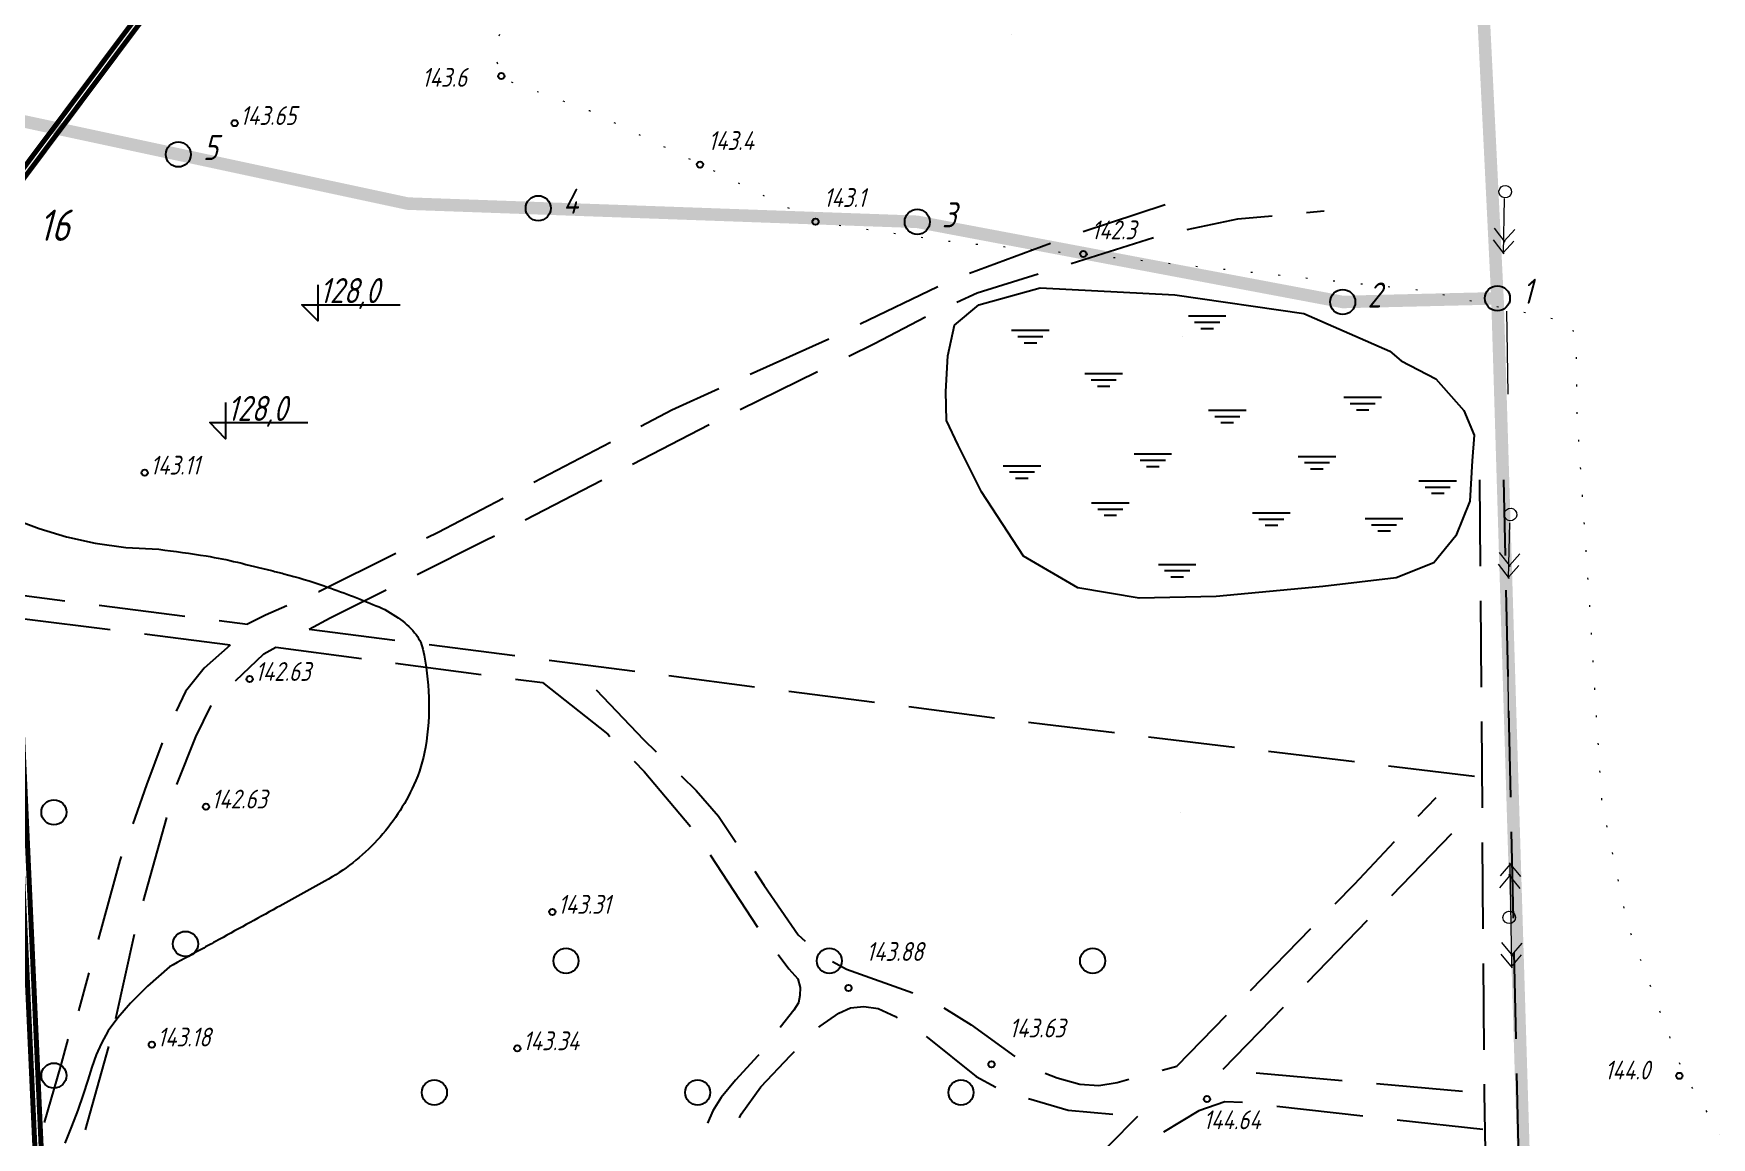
# Model space of a CAD drawing. Header units: millimetres. Extents: x 0 to 841, y 0 to 594.
# Drawn here: x 457.8 to 555, y 121.8 to 185.7 of the extents above; entities that cross this region are included whole.
import ezdxf
from ezdxf.lldxf.tags import DXFTag

# ---------------------------------------------------------------- set-up
doc = ezdxf.new("R2010")
doc.units = ezdxf.units.MM
doc.linetypes.add('AHIDDEN4', pattern=[7, 5, -2])
doc.linetypes.add('KONTUR', pattern=[1.5, 0, -1.5])
for name, color, linetype in [('00_доповнення_топоплан', 7, 'Continuous'), ('01_Земельний_відвід_існуючий', 7, 'Continuous'), ('0_завод', 7, 'Continuous'), ('0_Лицензия', 6, 'Continuous'), ('CONT-MNR', 7, 'Continuous'), ('ПИКЕТЫ', 7, 'Continuous'), ('Проектні відмітки', 7, 'Continuous'), ('СІТУАЦІЯ', 7, 'Continuous')]:
    doc.layers.add(name, color=color, linetype=linetype)
doc.styles.add('Такие дела', font='GOST_A.TTF', dxfattribs={"oblique": 15})
tags = doc.linetypes.add('New Line1', pattern=[1.5, 1, -0.5]).pattern_tags.tags
tags[6:7] = [DXFTag(74, 4), DXFTag(75, 0), DXFTag(340, '0'), DXFTag(46, 1.0), DXFTag(50, 0.0), DXFTag(44, 0.0), DXFTag(45, 0.0)]
tags[4:5] = [DXFTag(74, 4), DXFTag(75, 0), DXFTag(340, '0'), DXFTag(46, 1.0), DXFTag(50, 0.0), DXFTag(44, 0.0), DXFTag(45, 0.0)]
tags = doc.linetypes.add('New Line71', pattern=[0.4, 0.1, -0.3]).pattern_tags.tags
tags[6:7] = [DXFTag(74, 4), DXFTag(75, 0), DXFTag(340, '0'), DXFTag(46, 1.0), DXFTag(50, 0.0), DXFTag(44, 0.0), DXFTag(45, 0.0)]
tags[4:5] = [DXFTag(74, 4), DXFTag(75, 0), DXFTag(340, '0'), DXFTag(46, 1.0), DXFTag(50, 0.0), DXFTag(44, 0.0), DXFTag(45, 0.0)]
tags = doc.linetypes.add('New Line8', pattern=[0.5, 0.2, -0.3]).pattern_tags.tags
tags[6:7] = [DXFTag(74, 4), DXFTag(75, 0), DXFTag(340, '0'), DXFTag(46, 1.0), DXFTag(50, 0.0), DXFTag(44, 0.0), DXFTag(45, 0.0)]
tags[4:5] = [DXFTag(74, 4), DXFTag(75, 0), DXFTag(340, '0'), DXFTag(46, 1.0), DXFTag(50, 0.0), DXFTag(44, 0.0), DXFTag(45, 0.0)]

# ---------------------------------------------------------------- blocks, each defined once
blk = doc.blocks.new('372')
blk.add_circle((0, 0), 1)
blk = doc.blocks.new('368')
at = {"color": 0, "linetype": 'Continuous'}
blk.add_blockref('372', (0, 0), dxfattribs=at)

msp = doc.modelspace()

# ---------------------------------------------------------------- linework, layer by layer
at = {"color": 6, "linetype": 'Continuous', "lineweight": 60, "flags": 128}
msp.add_lwpolyline([(645.874, 345.863, 0.29, 0.29, 0), (510.845, 265.144, 0.29, 0.29, 0), (493.97, 226.424, 0.29, 0.29, 0), (455.791, 175.397, 0.29, 0.29, 0), (461.043, 59.052, 0.29, 0.29, 0), (282.326, 115.038, 0.29, 0.29, 0), (102.396, 133.602, 0.29, 0.29, 0), (121.768, 353.598, 0.29, 0.29, 0), (123.318, 410.282, 0, 0, 0), (236.516, 413.051, 0.29, 0.29, 0), (361.915, 455.101, 0.29, 0.29, 0), (432.038, 462.934, 0.29, 0.29, 0), (574.547, 459.988, 0.29, 0.29, 0), (617.739, 481.753, 0.29, 0.29, 0), (645.875, 481.61, 0.29, 0.29, 0)], format="xyseb", dxfattribs=at)
at = {"color": 1, "linetype": 'Continuous', "lineweight": 211, "const_width": 0.29, "flags": 128}
msp.add_lwpolyline([(123.671, 409.928), (236.58, 412.69), (361.994, 454.744), (432.055, 462.57), (573.75, 459.654), (632.504, 337.889), (510.559, 265.396), (493.655, 226.608), (455.422, 175.511), (460.657, 59.554), (282.399, 115.395), (102.789, 133.927), (122.13, 353.577)], close=True, dxfattribs=at)
at = {"layer": '00_доповнення_топоплан', "color": 3}
for p, q in [((524.668, 169.36), (526.846, 169.36)), ((514.433, 168.521), (516.611, 168.521)), ((514.796, 168.158), (516.248, 168.158)), ((525.031, 168.997), (526.483, 168.997)), ((525.394, 168.634), (526.12, 168.634)), ((515.159, 167.795), (515.885, 167.795)), ((518.67, 166.019), (520.848, 166.019)), ((519.033, 165.656), (520.485, 165.656)), ((519.396, 165.293), (520.122, 165.293)), ((533.674, 164.642), (535.852, 164.642)), ((534.037, 164.279), (535.489, 164.279)), ((525.829, 163.899), (528.007, 163.899)), ((526.192, 163.536), (527.644, 163.536)), ((534.4, 163.916), (535.126, 163.916)), ((526.555, 163.173), (527.281, 163.173)), ((521.521, 161.359), (523.699, 161.359)), ((513.938, 160.68), (516.116, 160.68)), ((514.301, 160.317), (515.753, 160.317)), ((521.884, 160.996), (523.336, 160.996)), ((522.247, 160.633), (522.973, 160.633)), ((531.02, 161.222), (533.198, 161.222)), ((531.383, 160.859), (532.835, 160.859)), ((531.746, 160.496), (532.472, 160.496)), ((514.664, 159.954), (515.39, 159.954)), ((538.021, 159.809), (540.199, 159.809)), ((538.384, 159.446), (539.836, 159.446)), ((519.058, 158.534), (521.236, 158.534)), ((538.747, 159.083), (539.473, 159.083)), ((519.421, 158.171), (520.873, 158.171)), ((519.784, 157.808), (520.51, 157.808)), ((528.389, 157.957), (530.567, 157.957)), ((528.752, 157.594), (530.204, 157.594)), ((534.913, 157.627), (537.091, 157.627)), ((529.115, 157.231), (529.841, 157.231)), ((535.276, 157.264), (536.728, 157.264)), ((535.639, 156.901), (536.365, 156.901)), ((522.93, 154.969), (525.108, 154.969)), ((523.293, 154.606), (524.745, 154.606)), ((523.656, 154.243), (524.382, 154.243))]:
    msp.add_line(p, q, dxfattribs=at)
at = {"layer": '00_доповнення_топоплан', "linetype": 'KONTUR', "lineweight": 15, "flags": 128}
msp.add_lwpolyline([(635.303, 131.408), (635.479, 133.393), (636.172, 133.96), (637.278, 133.943), (660.37, 131.665), (683.46, 129.332), (695.595, 128.153), (698.29, 128.129), (699.59, 128.971), (702.7, 131.653), (705.107, 134.419), (706.816, 138.387), (708.259, 142.764), (709.439, 148.282), (709.943, 151.782), (710.064, 154.115), (709.63, 157.915), (708.668, 161.45), (706.329, 165.192), (702.984, 169.617), (701.558, 171.265), (697.322, 174.897), (694.001, 177.254), (693.039, 177.783), (688.461, 179.229), (684.057, 180.071), (673.318, 182.985), (664.766, 185.828), (660.242, 186.694), (654.412, 188.405), (649.238, 189.007), (639.364, 189.995), (632.043, 191.077), (624.414, 191.678), (621.13, 191.798), (608.64, 193.001), (603.129, 193.313), (597.634, 193.172), (594.306, 193.195), (583.444, 192.738), (581.783, 193.123), (579.208, 193.845), (576.272, 194.253), (573.914, 194.374), (572.422, 194.133), (571.483, 193.869), (570.52, 193.965), (566.015, 194.64), (556.933, 196.301), (553.179, 196.518), (547.643, 196.975), (545.333, 196.734), (537.042, 196.758), (526.304, 198.009), (521.322, 199.38), (520.071, 199.525), (518.747, 198.611), (517.159, 195.965), (515.179, 194.009), (513.879, 193.312), (510.197, 192.254), (502.929, 191.508), (497.764, 191.191), (491.81, 190.695), (488.184, 190.733), (487.02, 190.428), (486.447, 190.066), (485.283, 187.758), (484.654, 185.164), (484.615, 184.134), (484.832, 183.138), (489.981, 181.242), (496.408, 178.147), (503.183, 174.781), (511.275, 173.62), (518.656, 172.922), (538.285, 170.833), (546.748, 168.988), (547.117, 168.026), (547.158, 163.626), (547.813, 153.766), (548.599, 141.121), (550.105, 134.051), (553.318, 125.492), (556.757, 119.863), (559.811, 117.285), (562.53, 115.943), (567.737, 115.157), (573.403, 114.863), (580.608, 114.273), (583.934, 113.742), (589.268, 110.479), (596.432, 105.738), (602.111, 100.706), (611.595, 99.364), (624.269, 97.985), (626.66, 98.261), (628.04, 99.088), (629.236, 101.386), (629.765, 105.614), (630.12, 110.607), (630.325, 111.181), (631.256, 112.288), (633.856, 114.967), (635.217, 116.902), (635.189, 123.434)], close=True, dxfattribs=at)
at = {"layer": '00_доповнення_топоплан', "color": 7, "linetype": 'AHIDDEN4', "flags": 128}
for points in [[(523.325, 175.783), (517.659, 173.911), (511.028, 171.456), (504.127, 168.143), (494.755, 163.896), (481.221, 156.808), (474.322, 153.384), (471.223, 152.018), (470.191, 151.505)], [(392.159, 161.43), (420.055, 157.959), (452.556, 153.769), (470.191, 151.505)], [(469.182, 150.287), (453.678, 152.257), (417.842, 156.864), (388.941, 160.531)], [(541.533, 159.859), (541.791, 124.357), (542.674, 76.683), (543.245, 22.509)], [(545.951, 22.509), (545.192, 61.261), (544.488, 88.935), (542.934, 159.867)], [(473.765, 151.224), (516.361, 145.707), (541.741, 142.644)], [(469.182, 150.287), (469.182, 150.287), (467.681, 148.959), (466.602, 147.612), (465.58, 145.508), (464.329, 142.199), (462.788, 137.812), (460.394, 129.121)], [(487.262, 148.117), (491.046, 145.141), (493.161, 142.975), (496.192, 139.356), (499.769, 133.877), (501.54, 131.552), (502.043, 130.963), (502.188, 130.47), (502.178, 129.997), (502.091, 129.575), (501.821, 129.15), (499.743, 126.504), (498.438, 125.103), (497.61, 124.092), (497.122, 123.325), (496.805, 122.558), (496.355, 121.291), (496.147, 120.016), (496.147, 119.042), (496.378, 117.69), (497.28, 114.597), (499.475, 111.262), (503.623, 104.924), (481.099, 82.628)], [(539.903, 139.358), (526.638, 125.694), (541.791, 124.357)], [(521.727, 122.995), (505.274, 106.464), (504.331, 107.608), (500.617, 112.81), (498.874, 116.359), (498.149, 118.45), (497.851, 120.299), (498.106, 121.51), (498.765, 123.125), (499.915, 124.705), (501.637, 126.533), (503.339, 128.233), (504.436, 128.982), (505.096, 129.296), (505.872, 129.359), (506.7, 129.254), (507.706, 128.783), (509.551, 127.589), (512.387, 125.305), (513.677, 124.602), (515.103, 124.116), (517.701, 123.362), (521.727, 122.995)], [(419.285, 67.293), (424.999, 65.827), (431.924, 64.309), (442.675, 61.821), (449.386, 59.802), (455.582, 58.649), (456.857, 59.013), (462.871, 64.779), (470.348, 71.985), (469.124, 73.896), (468.13, 76.57), (468.512, 80.543), (468.818, 84.101), (468.206, 88.15), (466.065, 93.117), (462.318, 98.542), (458.724, 103.891), (456.812, 108.17), (456.39, 111.007), (456.975, 116.06), (458.253, 122.017), (459.371, 125.9), (460.116, 128.666)], [(462.132, 127.043), (459.585, 117.871), (458.701, 114.582), (458.523, 109.553), (460.24, 104.641), (463.912, 99.552), (466.469, 95.615), (468.719, 91.532), (469.963, 87.744), (470.792, 84.194), (470.676, 81.326), (470.38, 77.953), (470.794, 76), (472.156, 74.757), (473.045, 74.757), (481.099, 82.628)], [(541.718, 122.232), (527.825, 123.796), (526.773, 123.835), (525.266, 123.316), (522.811, 121.836), (512.914, 111.62), (505.821, 104.434), (505.69, 103.877), (505.969, 103.107), (507.214, 101.028), (509.081, 99.309), (512.129, 96.984), (514.099, 95.222), (517.26, 93.7), (523.207, 91.653), (525.376, 90.424), (527.504, 88.758), (529.264, 86.976), (532.776, 83.794), (538.214, 78.771), (541.837, 76.574)]]:
    msp.add_lwpolyline(points, dxfattribs=at)
at = {"layer": '00_доповнення_топоплан', "color": 7, "linetype": 'AHIDDEN4', "elevation": 51.909, "flags": 128}
for points in [[(473.765, 151.224), (474.972, 151.875), (483.967, 156.363), (497.139, 163.177), (506.497, 167.752), (509.827, 169.506), (512.43, 170.686), (523.183, 174.054), (527.537, 174.967), (532.535, 175.445)], [(462.552, 128.678), (463.696, 133.813), (465.953, 141.864), (467.193, 144.979), (468.162, 146.945), (469.009, 147.762), (471.128, 149.788), (471.823, 150.166)], [(471.823, 150.166), (487.262, 148.117)], [(490.374, 147.7), (493.124, 144.826), (496.166, 141.87), (497.465, 140.378), (500.104, 136.378), (502.076, 133.515), (503.331, 132.369), (504.867, 131.525), (509.561, 129.861), (512.099, 128.296), (515.366, 125.918), (517.075, 125.226), (518.373, 124.858), (519.477, 124.793), (520.537, 124.966), (523.999, 125.918), (534.287, 136.457), (539.013, 141.471)]]:
    msp.add_lwpolyline(points, dxfattribs=at)
at = {"layer": '00_доповнення_топоплан', "linetype": 'New Line8', "lineweight": 15, "flags": 128}
msp.add_lwpolyline([(536.986, 166.753), (539.006, 165.717), (540.627, 163.884), (541.214, 162.442), (541.108, 160.955), (540.975, 158.618), (540.151, 156.626), (538.875, 155.059), (536.696, 154.182), (532.444, 153.677), (526.274, 153.113), (521.809, 153.006), (518.275, 153.617), (515.112, 155.45), (512.694, 159.168), (511.332, 161.864), (510.668, 163.298), (510.615, 164.971), (510.748, 167.043), (511.126, 168.823), (512.54, 170.001), (516.09, 170.983), (523.887, 170.566), (531.346, 169.491), (536.337, 167.304), (536.986, 166.753)], dxfattribs=at)
at = {"layer": '00_доповнення_топоплан', "color": 30, "linetype": 'Continuous'}
msp.add_lwpolyline([(465.044, 155.84, -0.012145), (467.801, 155.453, -0.018387), (469.604, 155.087, -0.001005), (471.567, 154.608, -0.002755), (472.282, 154.428, -0.020207), (474.625, 153.722, -0.015344), (477.638, 152.575, -0.054677), (478.914, 151.872, -0.062277), (479.863, 151.011, -0.123789), (480.339, 150.056, -0.046338), (480.686, 147.264, -0.050149), (480.486, 144.368, -0.064255), (479.821, 142.199, -0.080149), (477.696, 138.997, -0.080133), (474.671, 136.624, -0.000273), (471.89, 135.088, -0.000213), (468.327, 133.124, -0.000282), (467.421, 132.626, -0.000146), (465.67, 131.666)], format="xyb", dxfattribs=at)
at = {"layer": '00_доповнення_топоплан', "color": 7, "linetype": 'Continuous'}
for centre in [(470.304, 148.323), (487.841, 134.839), (504.988, 130.441, 51.909), (485.808, 126.935), (513.269, 126.014), (525.741, 124.004)]:
    msp.add_circle(centre, 0.181, dxfattribs=at)
at = {"layer": '01_Земельний_відвід_існуючий', "color": 2, "linetype": 'Continuous', "lineweight": 50, "const_width": 0.726}
msp.add_lwpolyline([(500.925, 470.682), (528.009, 466.547), (542.565, 170.375), (533.606, 170.161), (508.966, 174.804), (479.458, 175.86), (446.225, 182.979), (434.787, 183.73), (339.851, 141.796), (337.753, 146.468), (291.199, 152.055), (219.604, 157.195), (213.219, 160.807), (174.857, 165.754), (197.918, 403.363), (208.638, 396.375), (271.255, 425.27), (391.263, 474.094)], close=True, dxfattribs=at)
msp.add_lwpolyline([(634.016, 95.913), (544.554, 105.028), (542.565, 170.375), (528.009, 466.547), (568.226, 467.131)], dxfattribs=at)
at = {"layer": '01_Земельний_відвід_існуючий', "color": 7, "linetype": 'Continuous', "lineweight": -3}
for centre in [(466.179, 178.705), (487.019, 175.59), (508.966, 174.804), (542.565, 170.375), (533.606, 170.161)]:
    msp.add_circle(centre, 0.726, dxfattribs=at)
at = {"layer": '0_завод', "linetype": 'New Line71', "flags": 128}
msp.add_lwpolyline([(536.986, 166.753), (539.006, 165.717), (540.627, 163.884), (541.214, 162.442), (541.108, 160.955), (540.975, 158.618), (540.151, 156.626), (538.875, 155.059), (536.696, 154.182), (532.444, 153.677), (526.274, 153.113), (521.809, 153.006), (518.275, 153.617), (515.112, 155.45), (512.694, 159.168), (511.332, 161.864), (510.668, 163.298), (510.615, 164.971), (510.748, 167.043), (511.126, 168.823), (512.54, 170.001), (516.09, 170.983), (523.887, 170.566), (531.346, 169.491), (536.337, 167.304), (536.986, 166.753)], dxfattribs=at)
at = {"layer": '0_завод', "lineweight": 15}
for centre in [(543.015, 176.551), (543.322, 157.856)]:
    msp.add_ellipse(centre, major_axis=(0.031, 0.362), ratio=1, dxfattribs=at)
at = {"layer": '0_завод', "color": 36, "lineweight": 5}
for points in [[(514.405, 185.654), (514.405, 185.654), (514.405, 185.654), (514.405, 185.654)], [(524.346, 168.156), (524.346, 168.156), (524.346, 168.156), (524.346, 168.156)], [(524.346, 168.156), (524.346, 168.156), (524.346, 168.156), (524.346, 168.156)], [(524.228, 140.582), (524.228, 140.582), (524.228, 140.582), (524.228, 140.582)]]:
    msp.add_open_spline(points, degree=3, dxfattribs=at)
at = {"layer": '0_завод', "lineweight": 15}
for points in [[(542.962, 176.152), (542.962, 176.152), (542.893, 172.958), (542.893, 172.958)], [(542.368, 174.444), (542.368, 174.444), (542.996, 173.62), (542.996, 173.62)], [(542.954, 173.692), (542.954, 173.692), (543.566, 174.359), (543.566, 174.359)], [(542.315, 173.766), (542.315, 173.766), (542.942, 172.941), (542.942, 172.941)], [(542.9, 173.013), (542.9, 173.013), (543.512, 173.68), (543.512, 173.68)], [(543.087, 169.623), (543.087, 169.623), (543.163, 164.816), (543.163, 164.816)], [(543.261, 157.369), (543.261, 157.369), (543.192, 154.175), (543.192, 154.175)], [(542.668, 155.661), (542.668, 155.661), (543.295, 154.836), (543.295, 154.836)], [(543.253, 154.909), (543.253, 154.909), (543.865, 155.576), (543.865, 155.576)], [(542.614, 154.983), (542.614, 154.983), (543.241, 154.158), (543.241, 154.158)], [(543.2, 154.23), (543.2, 154.23), (543.811, 154.897), (543.811, 154.897)], [(543.128, 150.601), (543.128, 150.601), (543.204, 145.794), (543.204, 145.794)], [(543.299, 137.614), (543.299, 137.614), (542.714, 136.923), (542.714, 136.923)], [(543.888, 136.205), (543.888, 136.205), (543.228, 137.004), (543.228, 137.004)], [(543.914, 136.885), (543.914, 136.885), (543.255, 137.684), (543.255, 137.684)], [(543.29, 137.599), (543.29, 137.599), (543.384, 131.696), (543.384, 131.696)], [(543.272, 136.934), (543.272, 136.934), (542.688, 136.242), (542.688, 136.242)], [(543.264, 134.162), (543.064, 134.153), (542.894, 134.309), (542.885, 134.509)], [(543.61, 134.541), (543.619, 134.341), (543.464, 134.171), (543.264, 134.162)], [(542.764, 132.393), (542.764, 132.393), (543.423, 131.594), (543.423, 131.594)], [(542.79, 133.073), (542.79, 133.073), (543.45, 132.274), (543.45, 132.274)], [(543.379, 131.664), (543.379, 131.664), (543.964, 132.356), (543.964, 132.356)], [(543.405, 132.344), (543.405, 132.344), (543.99, 133.036), (543.99, 133.036)]]:
    msp.add_open_spline(points, degree=3, dxfattribs=at)
for points, knots in [([(542.885, 134.509), (542.885, 134.509), (542.876, 134.709), (543.031, 134.879), (543.232, 134.888)], [0.5, 0.5, 0.5, 0.5, 0.5, 0.75, 0.75, 0.75, 0.75]), ([(543.232, 134.888), (543.232, 134.888), (543.432, 134.897), (543.601, 134.741), (543.61, 134.541)], [0.75, 0.75, 0.75, 0.75, 0.75, 1, 1, 1, 1])]:
    msp.add_open_spline(points, degree=3, knots=knots, dxfattribs=at)
at = {"layer": 'CONT-MNR', "color": 30, "linetype": 'Continuous', "flags": 128}
msp.add_lwpolyline([(456.57, 157.616), (458.114, 157.05), (459.702, 156.568), (461.364, 156.191), (463.135, 155.941), (465.044, 155.84)], dxfattribs=at)
at = {"layer": 'CONT-MNR', "color": 30, "linetype": 'Continuous'}
msp.add_lwpolyline([(465.67, 131.666), (464.395, 130.534), (463.41, 129.56), (462.668, 128.711), (462.121, 127.951), (461.722, 127.244), (461.423, 126.557), (461.177, 125.853), (460.938, 125.098), (460.664, 124.265), (460.351, 123.367), (459.998, 122.423), (459.609, 121.454)], dxfattribs=at)
at = {"layer": 'ПИКЕТЫ', "color": 7, "linetype": 'Continuous'}
for centre in [(484.879, 183.243), (469.437, 180.518), (496.392, 178.115), (503.076, 174.814), (518.58, 172.942), (464.232, 160.271), (467.777, 140.936), (464.645, 127.156), (553.095, 125.348)]:
    msp.add_circle(centre, 0.181, dxfattribs=at)
at = {"layer": 'Проектні відмітки', "color": 0, "linetype": 'Continuous'}
for points in [[(474.253, 171.156), (474.253, 169.066), (473.337, 169.997), (479.017, 169.997)], [(468.913, 164.333), (468.913, 162.244), (467.996, 163.175), (473.677, 163.175)]]:
    msp.add_lwpolyline(points, dxfattribs=at)
at = {"layer": 'СІТУАЦІЯ', "color": 7, "linetype": 'AHIDDEN4', "flags": 128}
for points in [[(523.325, 175.783), (517.659, 173.911), (511.028, 171.456), (504.127, 168.143), (494.755, 163.896), (481.221, 156.808), (474.322, 153.384), (471.223, 152.018), (470.191, 151.505)], [(541.533, 159.859), (541.791, 124.357), (542.674, 76.683), (543.245, 22.509)], [(545.951, 22.509), (545.192, 61.261), (544.488, 88.935), (542.934, 159.867)], [(473.765, 151.224), (516.361, 145.707), (541.741, 142.644)], [(487.262, 148.117), (491.046, 145.141), (493.161, 142.975), (496.192, 139.356), (499.769, 133.877), (501.54, 131.552), (502.043, 130.963), (502.188, 130.47), (502.178, 129.997), (502.091, 129.575), (501.821, 129.15), (499.743, 126.504), (498.438, 125.103), (497.61, 124.092), (497.122, 123.325), (496.805, 122.558), (496.355, 121.291), (496.147, 120.016), (496.147, 119.042), (496.378, 117.69), (497.28, 114.597), (499.475, 111.262), (503.623, 104.924), (481.099, 82.628)], [(521.727, 122.995), (505.274, 106.464), (504.331, 107.608), (500.617, 112.81), (498.874, 116.359), (498.149, 118.45), (497.851, 120.299), (498.106, 121.51), (498.765, 123.125), (499.915, 124.705), (501.637, 126.533), (503.339, 128.233), (504.436, 128.982), (505.096, 129.296), (505.872, 129.359), (506.7, 129.254), (507.706, 128.783), (509.551, 127.589), (512.387, 125.305), (513.677, 124.602), (515.103, 124.116), (517.701, 123.362), (521.727, 122.995)], [(419.285, 67.293), (424.999, 65.827), (431.924, 64.309), (442.675, 61.821), (449.386, 59.802), (455.582, 58.649), (456.857, 59.013), (462.871, 64.779), (470.348, 71.985), (469.124, 73.896), (468.13, 76.57), (468.512, 80.543), (468.818, 84.101), (468.206, 88.15), (466.065, 93.117), (462.318, 98.542), (458.724, 103.891), (456.812, 108.17), (456.39, 111.007), (456.975, 116.06), (458.253, 122.017), (459.371, 125.9), (460.116, 128.666)], [(462.132, 127.043), (459.585, 117.871), (458.701, 114.582), (458.523, 109.553), (460.24, 104.641), (463.912, 99.552), (466.469, 95.615), (468.719, 91.532), (469.963, 87.744), (470.792, 84.194), (470.676, 81.326), (470.38, 77.953), (470.794, 76), (472.156, 74.757), (473.045, 74.757), (481.099, 82.628)], [(541.718, 122.232), (527.825, 123.796), (526.773, 123.835), (525.266, 123.316), (522.811, 121.836), (512.914, 111.62), (505.821, 104.434), (505.69, 103.877), (505.969, 103.107), (507.214, 101.028), (509.081, 99.309), (512.129, 96.984), (514.099, 95.222), (517.26, 93.7), (523.207, 91.653), (525.376, 90.424), (527.504, 88.758), (529.264, 86.976), (532.776, 83.794), (538.214, 78.771), (541.837, 76.574)]]:
    msp.add_lwpolyline(points, dxfattribs=at)
at = {"layer": 'СІТУАЦІЯ', "color": 7, "linetype": 'AHIDDEN4', "elevation": 51.909, "flags": 128}
for points in [[(473.765, 151.224), (474.972, 151.875), (483.967, 156.363), (497.139, 163.177), (506.497, 167.752), (509.827, 169.506), (512.43, 170.686), (523.183, 174.054), (527.537, 174.967), (532.535, 175.445)], [(490.374, 147.7), (493.124, 144.826), (496.166, 141.87), (497.465, 140.378), (500.104, 136.378), (502.076, 133.515), (503.331, 132.369), (504.867, 131.525), (509.561, 129.861), (512.099, 128.296), (515.366, 125.918), (517.075, 125.226), (518.373, 124.858), (519.477, 124.793), (520.537, 124.966), (523.999, 125.918), (534.287, 136.457), (539.013, 141.471)]]:
    msp.add_lwpolyline(points, dxfattribs=at)

# ---------------------------------------------------------------- block references
at = {"layer": '00_доповнення_топоплан', "color": 0, "linetype": 'Continuous', "xscale": 0.7260000000000001, "yscale": 0.7260000000000001, "zscale": 0.7260000000000001}
for p in [(458.973, 140.61), (466.596, 132.987), (488.63, 132.008), (503.876, 132.008), (519.122, 132.008), (458.973, 125.364), (481.007, 124.385), (496.253, 124.385), (511.499, 124.385)]:
    msp.add_blockref('368', p, dxfattribs=at)

# ---------------------------------------------------------------- texts
at = {"layer": '00_доповнення_топоплан', "color": 7, "linetype": 'Continuous', "style": 'Такие дела', "oblique": 15}
for s, p in [('143.6', (480.281, 182.623)), ('143.4', (496.87, 178.964)), ('143.1', (503.553, 175.663)), ('142.3', (519.057, 173.791)), ('142.63', (470.629, 148.219)), ('143.31', (488.166, 134.734)), ('143.88', (506.016, 132.003, 51.909)), ('143.63', (514.296, 127.576)), ('143.34', (486.133, 126.83)), ('144.0', (548.778, 125.138)), ('144.64', (525.536, 122.256))]:
    msp.add_text(s, height=1.089, dxfattribs=at).set_placement(p)
at = {"layer": '01_Земельний_відвід_існуючий', "color": 7, "linetype": 'Continuous', "lineweight": -3, "char_height": 1.452, "attachment_point": 1, "style": 'Такие дела'}
for s, insert in [('5', (467.613, 179.835)), ('4', (488.453, 176.72)), ('3', (510.4, 175.935)), ('2', (535.041, 171.292)), ('1', (544, 171.506))]:
    msp.add_mtext_dynamic_manual_height_columns(s, width=5.04905, gutter_width=15, heights=[0], dxfattribs=dict(at, insert=insert))
at = {"layer": '0_Лицензия', "color": 6, "linetype": 'New Line1', "lineweight": 25, "insert": (458.096, 175.514), "char_height": 1.815, "attachment_point": 1, "style": 'Такие дела'}
msp.add_mtext_dynamic_manual_height_columns('16', width=7.23436, gutter_width=15, heights=[6.423], dxfattribs=at)
at = {"layer": 'ПИКЕТЫ', "color": 7, "linetype": 'Continuous', "style": 'Такие дела', "oblique": 15}
for s, p in [('143.65', (469.761, 180.413)), ('143.11', (464.557, 160.166)), ('142.63', (468.102, 140.831)), ('143.18', (464.97, 127.051))]:
    msp.add_text(s, height=1.089, dxfattribs=at).set_placement(p)
at = {"layer": 'Проектні відмітки', "color": 0, "linetype": 'Continuous', "style": 'Такие дела', "oblique": 15}
for p in [(474.36, 170.094), (469.019, 163.272)]:
    msp.add_text('128,0', height=1.452, dxfattribs=at).set_placement(p)

doc.saveas('drawing.dxf')
